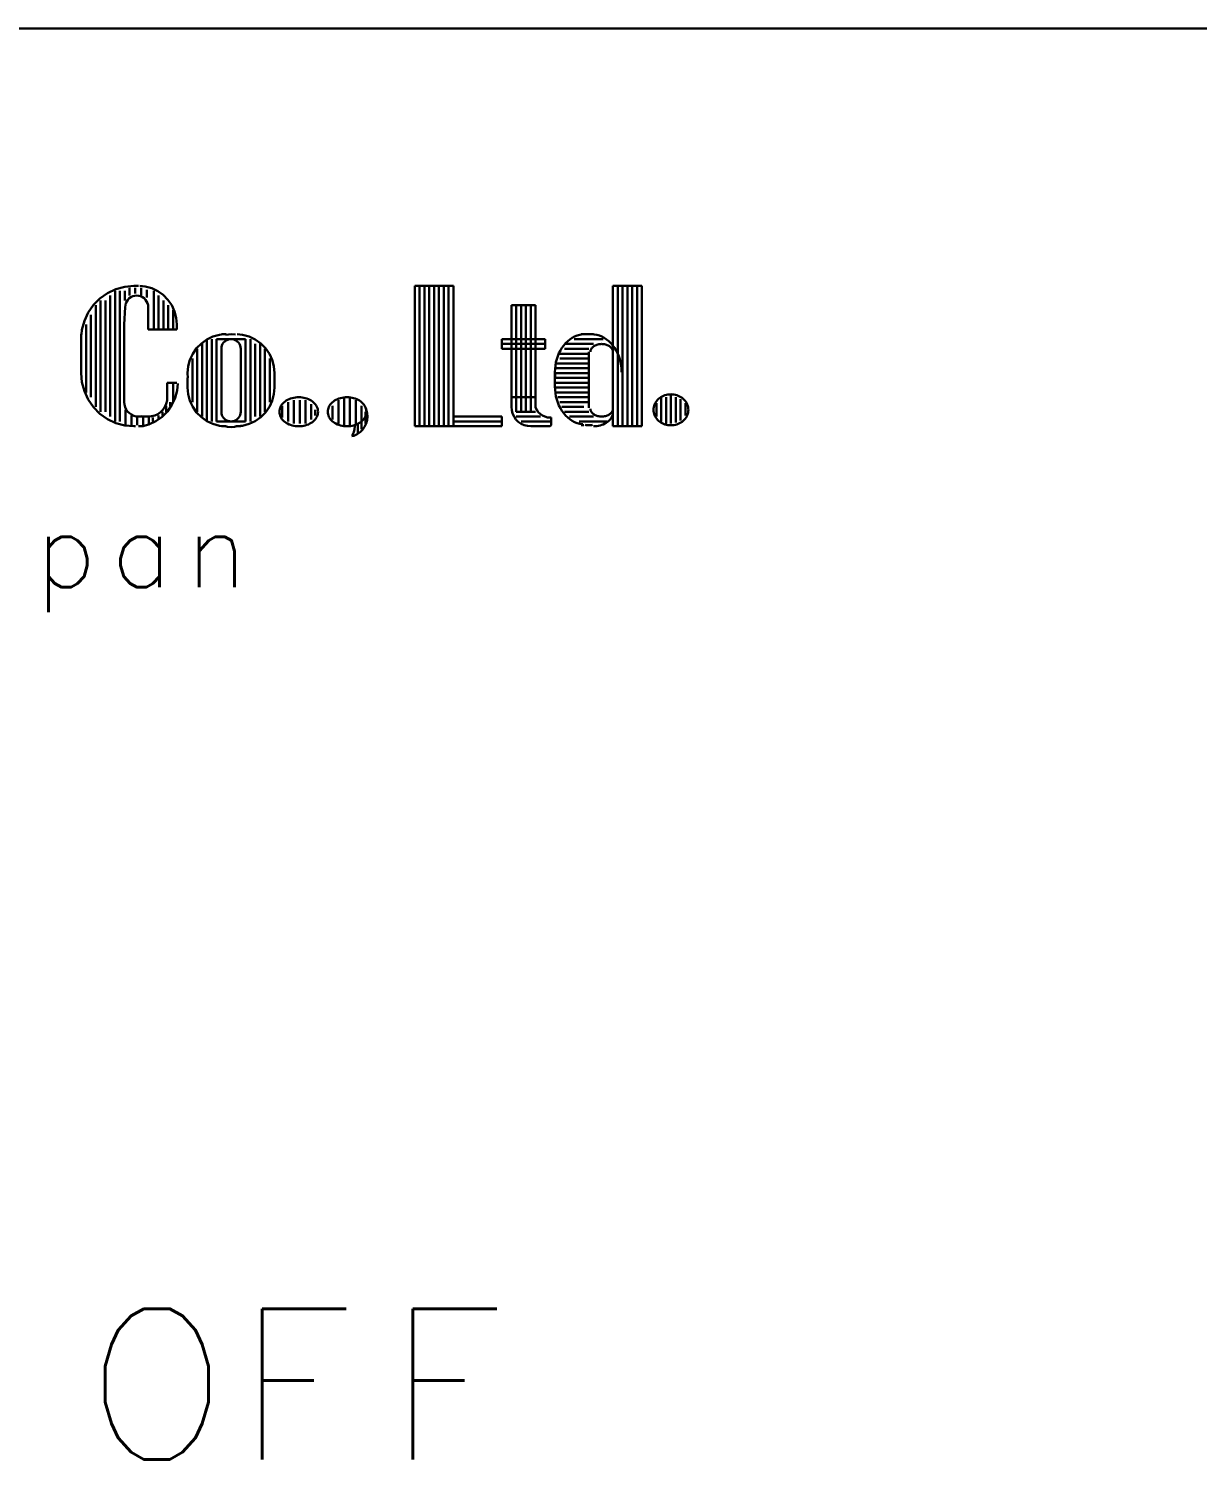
# Model space of a CAD drawing. Header units: millimetres. Extents: x 271 to 951, y 215 to 538.
# Drawn here: x 310.25 to 333.53, y 294.41 to 322.91 of the extents above; entities that cross this region are included whole.
import ezdxf

# ---------------------------------------------------------------- set-up
doc = ezdxf.new("R2010")
doc.units = ezdxf.units.MM
doc.layers.get('0').update_dxf_attribs({"lineweight": 30})
doc.styles.get("Standard").update_dxf_attribs({"font": 'txt', "bigfont": 'extfont2.shx'})

# ---------------------------------------------------------------- blocks, each defined once
blk = doc.blocks.new('A$C66E8137D')
for p, q in [((138, 68), (2, 68)), ((40.5814, 62.7786), (40.5814, 60.175)), ((40.6776, 62.7786), (40.6776, 60.175)), ((40.7739, 62.7786), (40.7739, 62.5857)), ((40.8702, 62.8364), (40.8702, 62.6821)), ((40.9561, 62.875), (41.0514, 62.875)), ((40.9857, 62.8364), (40.9857, 62.7207)), ((41.1013, 62.8364), (41.1013, 62.6821)), ((41.2168, 62.7979), (41.2168, 62.6436)), ((41.3516, 62.7786), (41.3516, 62.0071)), ((46.5506, 62.875), (47.3209, 62.875)), ((46.5506, 60.0786), (46.5506, 62.875)), ((46.6469, 62.875), (46.6469, 60.0786)), ((46.7432, 62.875), (46.7432, 60.0786)), ((46.8395, 62.875), (46.8395, 60.0786)), ((46.9357, 62.875), (46.9357, 60.0786)), ((47.032, 62.875), (47.032, 60.0786)), ((47.1283, 62.875), (47.1283, 60.0786)), ((47.2246, 62.875), (47.2246, 60.0786)), ((47.3209, 62.875), (47.3209, 60.0786)), ((50.4981, 62.875), (51.0757, 62.875)), ((50.4981, 60.0786), (50.4981, 62.875)), ((50.5943, 62.875), (50.5943, 60.0786)), ((50.6906, 62.875), (50.6906, 60.0786)), ((50.7869, 62.875), (50.7869, 60.0786)), ((50.8832, 62.875), (50.8832, 60.0786)), ((50.9794, 62.875), (50.9794, 60.0786)), ((51.0757, 62.875), (51.0757, 60.0786)), ((40.1963, 62.4893), (40.1963, 60.4643)), ((40.2925, 62.5857), (40.2925, 60.3679)), ((40.3888, 62.5857), (40.3888, 60.3679)), ((40.4851, 62.6821), (40.4851, 60.2714)), ((40.7845, 62.4507), (40.7654, 62.1036)), ((41.2421, 62.4507), (41.2421, 62.1036)), ((41.4479, 62.6821), (41.4479, 62.0071)), ((41.5442, 62.5857), (41.5442, 62.0071)), ((41.6404, 62.4893), (41.6404, 62.0071)), ((48.4762, 62.4893), (48.9576, 62.4893)), ((48.4762, 60.6571), (48.4762, 62.4893)), ((48.5725, 62.4893), (48.5725, 60.3679)), ((48.6688, 62.4893), (48.6688, 60.3679)), ((48.765, 62.4893), (48.765, 60.3679)), ((48.8613, 62.4893), (48.8613, 60.3679)), ((48.9576, 62.4893), (48.9576, 60.6571)), ((40.1, 62.2964), (40.1, 60.6571)), ((41.7367, 62.3929), (41.7367, 62.0071)), ((39.9074, 61.9107), (39.9074, 61.1393)), ((40.0037, 62.1036), (40.0037, 60.7536)), ((40.7654, 62.1036), (40.7654, 60.7536)), ((41.2421, 62.1036), (41.2421, 62.0072)), ((41.2421, 62.0072), (41.8141, 62.0072)), ((41.8141, 62.1036), (41.8141, 62.0072)), ((42.6994, 61.9107), (42.7957, 61.9107)), ((49.8626, 61.9107), (50.1129, 61.9107)), ((42.2181, 61.6214), (42.2181, 60.3679)), ((42.3144, 61.7179), (42.3144, 60.2714)), ((42.4107, 61.8143), (42.4107, 60.175)), ((42.5069, 61.8143), (42.5069, 60.175)), ((42.6032, 61.8143), (42.6032, 60.175)), ((42.6032, 61.8143), (43.1809, 61.8143)), ((42.6994, 61.6214), (42.6994, 60.3679)), ((43.0846, 61.6214), (43.0846, 60.3679)), ((43.1809, 61.8143), (43.1809, 60.175)), ((43.2772, 61.8143), (43.2772, 60.175)), ((43.3734, 61.7179), (43.3734, 60.2714)), ((43.4697, 61.7179), (43.4697, 60.2714)), ((43.566, 61.6214), (43.566, 60.3679)), ((48.2836, 61.8143), (49.1502, 61.8143)), ((48.2836, 61.6214), (48.2836, 61.8143)), ((48.2836, 61.7179), (49.1502, 61.7179)), ((49.1502, 61.6214), (48.2836, 61.6214)), ((49.1502, 61.8143), (49.1502, 61.6214)), ((49.5353, 61.7179), (50.1129, 61.7179)), ((49.5353, 61.6214), (50.0167, 61.6214)), ((49.7278, 61.8143), (50.3055, 61.8143)), ((50.0167, 61.5611), (50.0167, 60.4458)), ((50.4981, 61.5611), (50.4981, 60.4458)), ((42.1218, 61.4286), (42.1218, 60.5607)), ((43.6623, 61.4286), (43.6623, 60.5607)), ((49.3812, 61.3321), (49.9974, 61.3321)), ((49.439, 61.525), (50.0167, 61.525)), ((49.439, 61.4286), (50.0167, 61.4286)), ((42.0255, 61.0429), (42.0255, 60.85)), ((43.7585, 61.1393), (43.7585, 60.85)), ((49.3427, 61.2357), (50.0167, 61.2357)), ((49.3427, 61.1393), (49.3427, 60.85)), ((49.3427, 61.1393), (50.0167, 61.1393)), ((49.3427, 61.0429), (50.0167, 61.0429)), ((50.6906, 61.1586), (50.6906, 60.8886)), ((40.7654, 60.7536), (40.7654, 60.5607)), ((41.6234, 60.9464), (41.8141, 60.9464)), ((41.6234, 60.9464), (41.6234, 60.6572)), ((41.7367, 60.9464), (41.7367, 60.5607)), ((49.3427, 60.9464), (50.0167, 60.9464)), ((49.3427, 60.85), (50.0167, 60.85)), ((49.3427, 60.7536), (50.0167, 60.7536)), ((41.6019, 60.4836), (41.6019, 60.3679)), ((41.6789, 60.5607), (41.6789, 60.4836)), ((43.9126, 60.4836), (43.9126, 60.2521)), ((44.0281, 60.5607), (44.0281, 60.175)), ((44.1437, 60.5993), (44.1437, 60.1364)), ((44.2592, 60.5993), (44.2592, 60.1364)), ((44.3747, 60.5993), (44.3747, 60.1364)), ((44.4903, 60.5221), (44.4903, 60.2136)), ((44.9139, 60.4836), (44.9139, 60.2136)), ((45.0294, 60.5993), (45.0294, 60.1364)), ((45.145, 60.6379), (45.145, 60.0979)), ((45.2605, 60.6379), (45.2605, 60.0979)), ((45.376, 60.5993), (45.376, 60.1364)), ((45.4916, 60.4836), (45.4916, 60.0207)), ((48.9576, 60.6571), (48.4762, 60.6571)), ((48.4762, 60.6571), (48.4762, 60.4643)), ((48.9576, 60.6571), (48.9576, 60.4643)), ((49.4005, 60.6571), (49.4582, 60.6571)), ((49.439, 60.6571), (50.0167, 60.6571)), ((49.439, 60.5607), (50.0167, 60.5607)), ((49.4775, 60.4643), (49.5545, 60.4643)), ((49.5353, 60.4643), (49.9204, 60.4643)), ((51.3646, 60.5414), (51.3646, 60.445)), ((51.3646, 60.4643), (51.3646, 60.3679)), ((51.4608, 60.6571), (51.4608, 60.175)), ((51.5571, 60.6571), (51.5571, 60.175)), ((51.6534, 60.6957), (51.6534, 60.6571)), ((51.6534, 60.6571), (51.6534, 60.175)), ((51.7497, 60.6571), (51.7497, 60.175)), ((51.846, 60.6186), (51.846, 60.5607)), ((51.846, 60.5607), (51.846, 60.2714)), ((51.9422, 60.5414), (51.9422, 60.4643)), ((51.9422, 60.4643), (51.9422, 60.3679)), ((40.7932, 60.4064), (40.7932, 60.1171)), ((40.9087, 60.2907), (40.9087, 60.0979)), ((41.0242, 60.2521), (41.0242, 60.0979)), ((41.0514, 60.2715), (41.2421, 60.2715)), ((41.1398, 60.2521), (41.1398, 60.0979)), ((41.2553, 60.2521), (41.2553, 60.1364)), ((41.3323, 60.2521), (41.3323, 60.175)), ((41.4479, 60.2907), (41.4479, 60.2136)), ((41.5249, 60.3679), (41.5249, 60.2907)), ((42.6032, 60.175), (43.1809, 60.175)), ((44.5673, 60.4064), (44.5673, 60.2907)), ((45.4145, 60.1364), (45.4145, 59.9436)), ((45.5686, 60.3679), (45.5686, 60.1364)), ((47.3209, 60.2714), (48.2836, 60.2714)), ((47.3209, 60.0786), (47.3209, 60.2714)), ((47.3209, 60.175), (48.2836, 60.175)), ((48.2836, 60.2714), (48.2836, 60.0786)), ((48.5725, 60.3679), (48.9576, 60.3679)), ((48.5725, 60.2714), (49.0539, 60.2714)), ((48.6688, 60.175), (49.2464, 60.175)), ((49.2464, 60.2521), (49.2657, 60.2521)), ((49.2657, 60.2521), (49.2657, 60.0979)), ((49.5353, 60.3679), (50.0167, 60.3679)), ((49.6315, 60.2714), (50.1129, 60.2714)), ((49.8241, 60.175), (50.3825, 60.175)), ((51.3646, 60.3679), (51.3646, 60.2714)), ((51.5571, 60.175), (51.5571, 60.1364)), ((51.6534, 60.175), (51.6534, 60.1364)), ((51.7497, 60.175), (51.7497, 60.1557)), ((51.846, 60.2714), (51.846, 60.2136)), ((51.846, 60.2136), (51.846, 60.1943)), ((51.9422, 60.3679), (51.9422, 60.2907)), ((41.0514, 60.0786), (41.1467, 60.0786)), ((42.6994, 60.0786), (42.7957, 60.0786)), ((42.9883, 60.0786), (43.0846, 60.0786)), ((47.3209, 60.0786), (46.5506, 60.0786)), ((48.2836, 60.0786), (47.3209, 60.0786)), ((48.8613, 60.0786), (49.2464, 60.0786)), ((49.2657, 60.0979), (49.2464, 60.0786)), ((49.8626, 60.0979), (49.9204, 60.0979)), ((51.0757, 60.0786), (50.4981, 60.0786))]:
    blk.add_line(p, q)
for points in [[(40.9561, 62.875), (40.774, 62.8589), (40.5974, 62.811), (40.4317, 62.7329), (40.282, 62.6268), (40.1527, 62.4961), (40.0479, 62.3446), (39.9706, 62.1771), (39.9233, 61.9985), (39.9114, 61.9068)], [(41.8141, 62.1036), (41.8025, 62.2375), (41.7681, 62.3674), (41.7119, 62.4893), (41.6356, 62.5994), (41.5416, 62.6945), (41.4327, 62.7716), (41.3123, 62.8285), (41.1838, 62.8633), (41.078, 62.8745)], [(41.2421, 62.4507), (41.2386, 62.4909), (41.2283, 62.5299), (41.2114, 62.5664), (41.1885, 62.5995), (41.1603, 62.628), (41.1277, 62.6511), (41.0915, 62.6682), (41.053, 62.6786), (41.0133, 62.6821), (40.9735, 62.6786), (40.935, 62.6682), (40.8989, 62.6511), (40.8662, 62.628), (40.838, 62.5995), (40.8151, 62.5664), (40.7983, 62.5299), (40.7879, 62.4909), (40.7845, 62.4507)], [(42.7019, 61.905), (42.662, 61.899), (42.5323, 61.8642), (42.4106, 61.8073), (42.3006, 61.7302), (42.2057, 61.6351), (42.1287, 61.525), (42.0719, 61.4031), (42.0372, 61.2732), (42.0255, 61.1393), (42.0312, 61.0453)], [(42.9824, 61.9036), (42.892, 61.9107), (42.7917, 61.9019)], [(43.7585, 61.1393), (43.7468, 61.2732), (43.7121, 61.4031), (43.6553, 61.525), (43.5783, 61.6351), (43.4834, 61.7302), (43.3734, 61.8073), (43.2517, 61.8642), (43.122, 61.899), (43.0152, 61.9102)], [(49.8669, 61.9051), (49.836, 61.8993), (49.7852, 61.8851), (49.7355, 61.8653), (49.6874, 61.8403), (49.6412, 61.8099), (49.5973, 61.7747), (49.556, 61.7347), (49.5176, 61.6904), (49.4824, 61.642), (49.4507, 61.59), (49.4227, 61.5346), (49.3986, 61.4764), (49.3787, 61.4158), (49.363, 61.3532), (49.3518, 61.2892), (49.345, 61.2241), (49.3427, 61.1586), (49.345, 61.093), (49.3472, 61.0669)], [(50.6714, 61.1586), (50.6691, 61.2241), (50.6623, 61.2892), (50.651, 61.3532), (50.6353, 61.4158), (50.6154, 61.4764), (50.5914, 61.5346), (50.5634, 61.59), (50.5317, 61.642), (50.4965, 61.6904), (50.4581, 61.7347), (50.4168, 61.7747), (50.3729, 61.8099), (50.3267, 61.8403), (50.2786, 61.8653), (50.2289, 61.8851), (50.1781, 61.8993), (50.1265, 61.9079), (50.0953, 61.9103)], [(43.0846, 61.6214), (43.0816, 61.6549), (43.0729, 61.6874), (43.0588, 61.7178), (43.0395, 61.7454), (43.0158, 61.7691), (42.9883, 61.7884), (42.9579, 61.8026), (42.9254, 61.8113), (42.892, 61.8143), (42.8586, 61.8113), (42.8261, 61.8026), (42.7957, 61.7884), (42.7682, 61.7691), (42.7445, 61.7454), (42.7252, 61.7178), (42.7111, 61.6874), (42.7024, 61.6549), (42.6994, 61.6214)], [(50.4981, 61.5611), (50.4972, 61.5747), (50.4947, 61.5883), (50.4904, 61.6017), (50.4846, 61.6147), (50.477, 61.6273), (50.468, 61.6395), (50.4575, 61.651), (50.4455, 61.6619), (50.4323, 61.672), (50.4179, 61.6812), (50.4023, 61.6895), (50.3858, 61.6969), (50.3684, 61.7032), (50.3503, 61.7084), (50.3316, 61.7126), (50.3125, 61.7155), (50.293, 61.7173), (50.2734, 61.7179), (50.2539, 61.7173), (50.2344, 61.7155), (50.2153, 61.7126), (50.1966, 61.7084), (50.1785, 61.7032), (50.1611, 61.6969), (50.1446, 61.6895), (50.129, 61.6812), (50.1146, 61.672), (50.1014, 61.6619), (50.0894, 61.651), (50.0789, 61.6395), (50.0698, 61.6273), (50.0623, 61.6147), (50.0565, 61.6017), (50.0522, 61.5883), (50.0497, 61.5747), (50.0488, 61.5611)], [(39.9074, 61.1393), (39.9233, 60.9551), (39.9706, 60.7765), (40.0479, 60.609), (40.1527, 60.4575), (40.282, 60.3268), (40.4317, 60.2207), (40.5974, 60.1426), (40.774, 60.0947), (40.9561, 60.0786), (40.9927, 60.0793)], [(41.1384, 60.0787), (41.256, 60.1128), (41.3946, 60.1782), (41.5198, 60.2669), (41.6279, 60.3762), (41.7156, 60.5029), (41.7802, 60.643), (41.8198, 60.7924), (41.833, 60.931)], [(42.0255, 60.85), (42.0372, 60.716), (42.0719, 60.5862), (42.1287, 60.4643), (42.2057, 60.3541), (42.3006, 60.2591), (42.4106, 60.1819), (42.5323, 60.1251), (42.662, 60.0903), (42.742, 60.0805)], [(43.0821, 60.0843), (43.122, 60.0903), (43.2517, 60.1251), (43.3734, 60.1819), (43.4834, 60.2591), (43.5783, 60.3541), (43.6553, 60.4643), (43.7121, 60.5862), (43.7468, 60.716), (43.7585, 60.85)], [(49.3427, 60.8693), (49.345, 60.8037), (49.3518, 60.7387), (49.363, 60.6746), (49.3787, 60.612), (49.3986, 60.5514), (49.4227, 60.4932), (49.4507, 60.4379), (49.4824, 60.3858), (49.5176, 60.3374), (49.556, 60.2931), (49.5973, 60.2532), (49.6412, 60.2179), (49.6874, 60.1876), (49.7355, 60.1625), (49.7852, 60.1428), (49.836, 60.1286), (49.8876, 60.12), (49.898, 60.119)], [(52, 60.4064), (51.9987, 60.4333), (51.9947, 60.46), (51.9882, 60.4863), (51.9791, 60.512), (51.9675, 60.5368), (51.9536, 60.5607), (51.9373, 60.5834), (51.9189, 60.6048), (51.8985, 60.6246), (51.8762, 60.6428), (51.8522, 60.6592), (51.8267, 60.6737), (51.7999, 60.6861), (51.7719, 60.6964), (51.7431, 60.7045), (51.7136, 60.7103), (51.6836, 60.7138), (51.6534, 60.715), (51.6232, 60.7138), (51.5932, 60.7103), (51.5637, 60.7045), (51.5349, 60.6964), (51.5069, 60.6861), (51.4801, 60.6737), (51.4546, 60.6592), (51.4306, 60.6428), (51.4083, 60.6246), (51.3879, 60.6048), (51.3695, 60.5834), (51.3532, 60.5607), (51.3393, 60.5368), (51.3277, 60.512), (51.3186, 60.4863), (51.3121, 60.46), (51.3081, 60.4333), (51.3068, 60.4064), (51.3081, 60.3795), (51.3121, 60.3528), (51.3186, 60.3266), (51.3277, 60.3009), (51.3393, 60.276), (51.3532, 60.2521), (51.3695, 60.2294), (51.3879, 60.2081), (51.4083, 60.1882), (51.4306, 60.17), (51.4546, 60.1537), (51.4801, 60.1392), (51.5069, 60.1268), (51.5349, 60.1165), (51.5637, 60.1084), (51.5932, 60.1025), (51.6232, 60.099), (51.6534, 60.0979), (51.6836, 60.099), (51.7136, 60.1025), (51.7431, 60.1084), (51.7719, 60.1165), (51.7999, 60.1268), (51.8267, 60.1392), (51.8522, 60.1537), (51.8762, 60.17), (51.8985, 60.1882), (51.9189, 60.2081), (51.9373, 60.2294), (51.9536, 60.2521), (51.9675, 60.276), (51.9791, 60.3009), (51.9882, 60.3266), (51.9947, 60.3528), (51.9987, 60.3795), (52, 60.4064)], [(40.7654, 60.5607), (40.7697, 60.5105), (40.7827, 60.4618), (40.8037, 60.4161), (40.8323, 60.3748), (40.8676, 60.3391), (40.9084, 60.3102), (40.9536, 60.2889), (41.0017, 60.2759), (41.0514, 60.2715), (41.1011, 60.2759), (41.1254, 60.2813)], [(41.2421, 60.2715), (41.3083, 60.2773), (41.3725, 60.2947), (41.4327, 60.3231), (41.4872, 60.3617), (41.5342, 60.4092), (41.5723, 60.4643), (41.6004, 60.5253), (41.6176, 60.5902), (41.6234, 60.6572), (41.6229, 60.6774)], [(44.6251, 60.3679), (44.6236, 60.3931), (44.6192, 60.4181), (44.612, 60.4427), (44.6018, 60.4668), (44.589, 60.4901), (44.5735, 60.5125), (44.5554, 60.5338), (44.535, 60.5538), (44.5123, 60.5724), (44.4875, 60.5895), (44.4609, 60.6048), (44.4325, 60.6184), (44.4027, 60.63), (44.3717, 60.6397), (44.3396, 60.6473), (44.3068, 60.6527), (44.2735, 60.656), (44.24, 60.6571), (44.2064, 60.656), (44.1731, 60.6527), (44.1403, 60.6473), (44.1082, 60.6397), (44.0772, 60.63), (44.0474, 60.6184), (44.019, 60.6048), (43.9924, 60.5895), (43.9676, 60.5724), (43.9449, 60.5538), (43.9245, 60.5338), (43.9064, 60.5125), (43.8909, 60.4901), (43.8781, 60.4668), (43.8679, 60.4427), (43.8607, 60.4181), (43.8563, 60.3931), (43.8548, 60.3679), (43.8563, 60.3427), (43.8607, 60.3176), (43.8679, 60.293), (43.8781, 60.2689), (43.8909, 60.2456), (43.9064, 60.2232), (43.9245, 60.2019), (43.9449, 60.1819), (43.9676, 60.1633), (43.9924, 60.1462), (44.019, 60.1309), (44.0474, 60.1173), (44.0772, 60.1057), (44.1082, 60.096), (44.1403, 60.0884), (44.1731, 60.083), (44.2064, 60.0797), (44.24, 60.0786), (44.2735, 60.0797), (44.3068, 60.083), (44.3396, 60.0884), (44.3717, 60.096), (44.4027, 60.1057), (44.4325, 60.1173), (44.4609, 60.1309), (44.4875, 60.1462), (44.5123, 60.1633), (44.535, 60.1819), (44.5554, 60.2019), (44.5735, 60.2232), (44.589, 60.2456), (44.6018, 60.2689), (44.612, 60.293), (44.6192, 60.3176), (44.6236, 60.3427), (44.6251, 60.3679)], [(45.5879, 60.3679), (45.5864, 60.3931), (45.582, 60.4181), (45.5747, 60.4427), (45.5646, 60.4668), (45.5518, 60.4901), (45.5363, 60.5125), (45.5182, 60.5338), (45.4978, 60.5538), (45.4751, 60.5724), (45.4503, 60.5895), (45.4236, 60.6048), (45.3953, 60.6184), (45.3655, 60.63), (45.3344, 60.6397), (45.3024, 60.6473), (45.2696, 60.6527), (45.2363, 60.656), (45.2027, 60.6571), (45.1692, 60.656), (45.1359, 60.6527), (45.1031, 60.6473), (45.071, 60.6397), (45.04, 60.63), (45.0102, 60.6184), (44.9818, 60.6048), (44.9552, 60.5895), (44.9304, 60.5724), (44.9077, 60.5538), (44.8873, 60.5338), (44.8692, 60.5125), (44.8537, 60.4901), (44.8408, 60.4668), (44.8307, 60.4427), (44.8235, 60.4181), (44.8191, 60.3931), (44.8176, 60.3679), (44.8191, 60.3427), (44.8235, 60.3176), (44.8307, 60.293), (44.8408, 60.2689), (44.8537, 60.2456), (44.8692, 60.2232), (44.8873, 60.2019), (44.9077, 60.1819), (44.9304, 60.1633), (44.9552, 60.1462), (44.9818, 60.1309), (45.0102, 60.1173), (45.04, 60.1057), (45.071, 60.096), (45.1031, 60.0884), (45.1359, 60.083), (45.1692, 60.0797), (45.2027, 60.0786), (45.2363, 60.0797), (45.2696, 60.083), (45.3024, 60.0884), (45.3344, 60.096), (45.3655, 60.1057), (45.3953, 60.1173), (45.4236, 60.1309), (45.4503, 60.1462), (45.4751, 60.1633), (45.4978, 60.1819), (45.5182, 60.2019), (45.5363, 60.2232), (45.5518, 60.2456), (45.5646, 60.2689), (45.5747, 60.293), (45.582, 60.3176), (45.5864, 60.3427), (45.5879, 60.3679)], [(45.3006, 59.8785), (45.341, 59.8908), (45.4049, 59.9207), (45.4627, 59.9612), (45.5125, 60.0111), (45.5529, 60.0689), (45.5827, 60.1329), (45.601, 60.2011), (45.6071, 60.2714), (45.601, 60.3418), (45.5827, 60.4099), (45.5721, 60.4361)], [(48.4762, 60.4643), (48.4821, 60.3973), (48.4994, 60.3324), (48.5278, 60.2714), (48.5663, 60.2163), (48.6138, 60.1688), (48.6688, 60.1302), (48.7296, 60.1018), (48.7944, 60.0844), (48.8613, 60.0786)], [(48.9534, 60.4654), (48.9569, 60.4552), (48.9796, 60.4064), (49.0104, 60.3624), (49.0484, 60.3243), (49.0924, 60.2935), (49.1411, 60.2708), (49.1929, 60.2568), (49.2464, 60.2521)], [(50.0488, 60.4283), (50.0497, 60.4147), (50.0522, 60.4011), (50.0565, 60.3877), (50.0623, 60.3747), (50.0698, 60.3621), (50.0789, 60.3499), (50.0894, 60.3384), (50.1014, 60.3275), (50.1146, 60.3174), (50.129, 60.3082), (50.1446, 60.2999), (50.1611, 60.2925), (50.1785, 60.2862), (50.1966, 60.281), (50.2153, 60.2768), (50.2344, 60.2739), (50.2539, 60.2721), (50.2734, 60.2715), (50.293, 60.2721), (50.3125, 60.2739), (50.3316, 60.2768), (50.3503, 60.281), (50.3684, 60.2862), (50.3858, 60.2925), (50.4023, 60.2999), (50.4179, 60.3082), (50.4323, 60.3174), (50.4455, 60.3275), (50.4575, 60.3384), (50.468, 60.3499), (50.477, 60.3621), (50.4846, 60.3747), (50.4904, 60.3877), (50.4947, 60.4011), (50.4972, 60.4147), (50.4981, 60.4283)], [(42.6994, 60.3679), (42.7024, 60.3344), (42.7111, 60.3019), (42.7252, 60.2714), (42.7445, 60.2439), (42.7682, 60.2201), (42.7957, 60.2009), (42.8261, 60.1866), (42.8586, 60.1779), (42.892, 60.175), (42.9254, 60.1779), (42.9579, 60.1866), (42.9883, 60.2009), (43.0158, 60.2201), (43.0395, 60.2439), (43.0588, 60.2714), (43.0729, 60.3019), (43.0816, 60.3344), (43.0846, 60.3679)], [(50.1129, 60.0786), (50.1465, 60.0797), (50.1798, 60.083), (50.2126, 60.0884), (50.2446, 60.096), (50.2757, 60.1057), (50.3055, 60.1173), (50.3338, 60.1309), (50.3605, 60.1462), (50.3853, 60.1633), (50.408, 60.1819), (50.4284, 60.2019), (50.4465, 60.2232), (50.462, 60.2456), (50.4748, 60.2689), (50.4849, 60.293), (50.4866, 60.2979)], [(42.7942, 60.0713), (42.8218, 60.0655), (42.892, 60.0593), (42.9622, 60.0655), (42.9898, 60.0713)], [(45.3009, 59.8895), (45.3103, 59.905), (45.3359, 59.9598), (45.3515, 60.0183), (45.3568, 60.0786), (45.3549, 60.1149)], [(49.9421, 60.1093), (49.9632, 60.1037), (49.9898, 60.0993), (50.0167, 60.0979), (50.0435, 60.0993), (50.0702, 60.1037), (50.0912, 60.1093)]]:
    blk.add_lwpolyline(points)
for s, height, p in [('p', 1.5, (39, 56.875)), ('a', 1.5, (40.5, 56.875)), ('n', 1.5, (42, 56.875)), ('O', 3, (40, 39.5)), ('F', 3, (43, 39.5)), ('F', 3, (46, 39.5))]:
    blk.add_text(s, height=height).set_placement(p)

msp = doc.modelspace()

# ---------------------------------------------------------------- block references
msp.add_blockref('A$C66E8137D', (271.391, 254.915))

doc.saveas('drawing.dxf')
